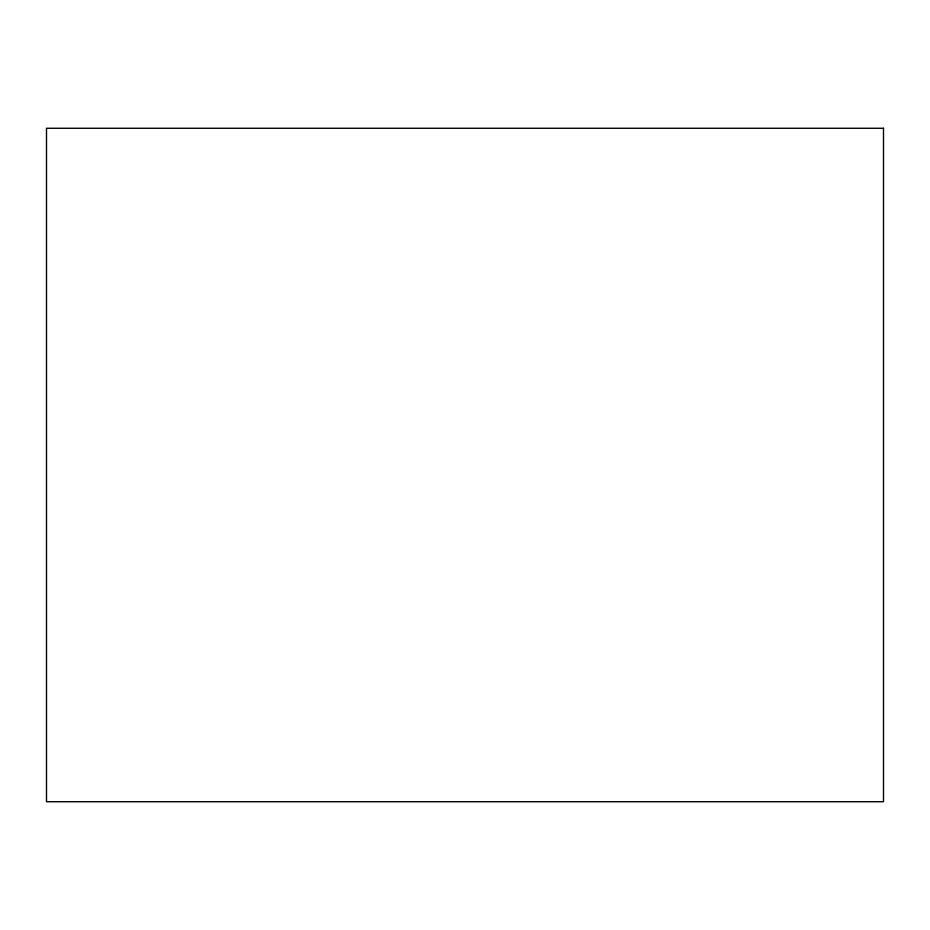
<?xml version="1.0" encoding="UTF-8"?>
<svg xmlns="http://www.w3.org/2000/svg" width="930" height="930" viewBox="0 0 930 930"><rect width="100%" height="100%" fill="white"/><g stroke="black" fill="none" stroke-linecap="round" stroke-linejoin="round"><path stroke-width="1.4" d="M883.5 128.27L46.5 128.27L46.5 801.73L883.5 801.73L883.5 128.27"/></g></svg>
